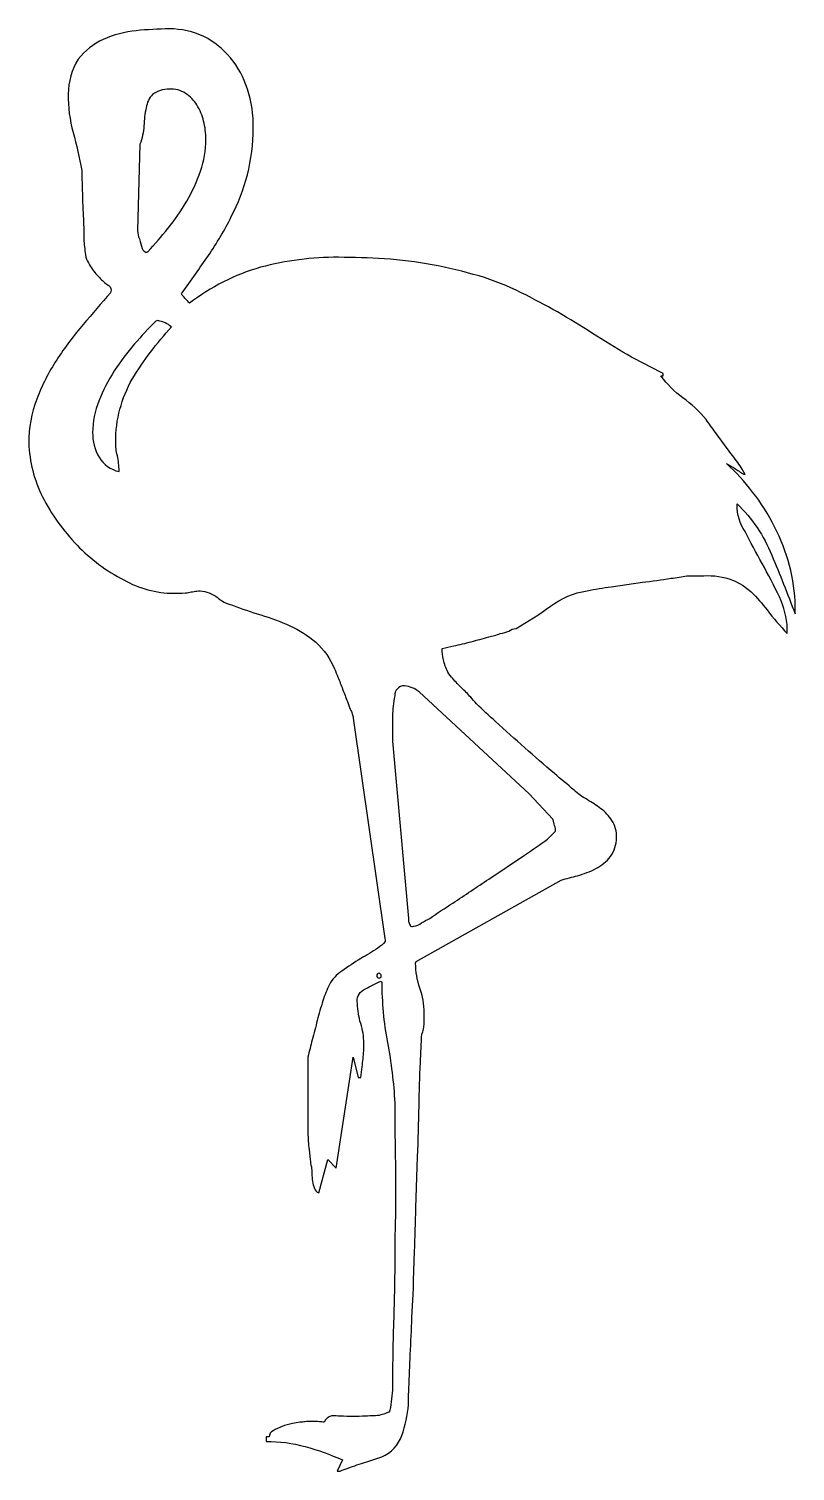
# Model space of a CAD drawing. Extents: x 38 to 188, y 7 to 290.
import ezdxf

# ---------------------------------------------------------------- set-up
doc = ezdxf.new("R2010")
doc.units = 0
doc.header["$MEASUREMENT"] = 0
doc.layers.add('_____1', color=7, linetype='Continuous')

msp = doc.modelspace()

# ---------------------------------------------------------------- linework, layer by layer
at = {"layer": '_____1', "color": 0}
for points in [[(48.2878, 231.6318, 0.03309), (43.0936, 224.7038, 0.05218), (39.1726, 216.9847, 0.08945), (37.6253, 208.4047, 0.10766), (40.2798, 197.8949, 0.075), (47.0745, 188.4136, 0.08492), (56.2481, 181.6071, 0.13167), (66.0168, 178.9893), (67.6739, 178.9893), (68.3387, 179.0525, 0.02809), (69.4422, 179.2334, -0.01221), (70.5442, 179.4228, -0.03558), (71.2058, 179.4779, -0.13115), (74.5204, 178.1978, 0.1328), (77.509, 176.6769, 0.02221), (83.0887, 174.7338, -0.03824), (88.7784, 172.6079, -0.06533), (93.8594, 169.3884, -0.11503), (97.5063, 164.1575, -0.00451), (98.1781, 162.5734, -0.0036), (99.1087, 160.2068, -0.00354), (100.0411, 157.7765, -0.03362), (100.5981, 156.2575, -0.08765), (100.9872, 155.4028, -0.09384), (101.1474, 154.557), (107.3414, 111.3921, -0.08514), (107.4446, 110.7904, -0.08778), (106.0151, 109.5187, -0.01177), (102.6424, 107.446, 0.02771), (98.9377, 104.9545, 0.13622), (96.5126, 102.3998, 0.03073), (95.2376, 99.1785, 0.01318), (94.1322, 95.347, -0.00257), (93.1451, 91.5192, 0.00731), (92.3154, 88.1749), (92.3154, 86.5908), (92.3154, 81.98), (92.3154, 80.5156), (92.3154, 78.4462), (92.3154, 73.9499), (92.3154, 72.8577, 0.01119), (92.3668, 71.6963, 0.01418), (92.5331, 70.0039), (92.7593, 68.114, 0.03833), (92.9788, 66.6548, -0.0403), (93.0867, 65.3181, 0.03508), (93.1965, 63.8589, 0.06127), (93.5852, 62.4609, 0.21096), (94.4098, 61.5535), (96.1809, 68.114), (97.8328, 66.4136), (101.1474, 88.1749), (102.1477, 84.1638), (102.6976, 84.1638, -0.00664), (102.9218, 86.2285, 0.01366), (103.2484, 89.3914), (103.2474, 90.8544, 0.08256), (102.6424, 94.7387, -0.07744), (102.0361, 98.63, -0.35035), (103.1975, 101.3011, -0.00508), (106.2365, 102.8866), (106.5635, 103.0062), (106.6766, 102.8866), (106.7845, 102.8866, 0.0484), (107.8898, 91.0306, -0.03313), (109.3245, 79.1761), (109.3245, 75.8963, 0.00705), (109.3858, 71.342, -0.0051), (109.4348, 66.5384), (109.4347, 63.4952), (109.4346, 60.94), (109.4343, 57.9067, -0.01092), (109.3858, 54.4346, 0.00988), (109.3245, 51.333), (109.3245, 49.029), (109.3245, 47.8176, -0.00422), (109.2661, 43.921, -0.00593), (109.1083, 37.1132, 0.00472), (108.9386, 30.3081, 0.00615), (108.8892, 26.2938), (108.8892, 23.4997, -0.01254), (108.663, 21.2509, -0.06084), (108.3271, 19.0053, -0.37934), (107.7838, 18.52, -0.08061), (106.5635, 18.0893, -0.06477), (105.2405, 17.9065, 0.0064), (103.5815, 17.85, -0.01295), (101.1464, 17.7869, -0.01303), (98.67, 17.85, 0.01644), (96.9526, 17.9065, 0.22703), (95.5137, 16.6914, -0.01756), (94.5761, 16.7564, 0.01836), (93.0867, 16.8111, 0.02611), (91.7038, 16.7564, -0.03666), (90.7681, 16.6914, -0.0173), (89.2769, 16.3875, 0.04212), (87.2306, 15.8405, 0.04772), (85.4656, 14.9943, 0.28555), (84.6929, 13.773), (84.1346, 13.773), (84.1341, 12.9183, -0.06784), (91.7651, 11.8879, -0.04032), (99.054, 9.2733), (98.0589, 7.0824), (98.6116, 7.0824, -0.01259), (100.2093, 7.6959, -0.00989), (103.6366, 8.8479, 0.00291), (106.7845, 9.8901, 0.21308), (110.706, 14.0755, 0.07083), (111.9805, 20.0909, -0.00383), (112.087, 23.4333, 0.00335), (112.3612, 29.9406, 0.00304), (112.6901, 37.1744), (112.9784, 42.8326), (112.9779, 44.4115), (113.1923, 50.0627, 0.00226), (113.4717, 58.6379), (113.7992, 68.5993, 0.00219), (114.0814, 78.5744, -0.0094), (114.3566, 87.0794, -0.00871), (114.6317, 92.6693, 0.11228), (115.0671, 94.619), (115.0671, 96.8066, 0.08767), (114.243, 101.67, -0.08478), (113.4124, 106.5334), (113.5264, 106.9009), (141.9198, 122.8211, -0.00301), (145.1242, 123.6754, 0.0551), (148.7112, 125.0719, 0.10785), (151.5853, 127.4405, 0.15531), (152.7486, 131.0953, 0.16214), (151.8642, 134.4962, 0.08697), (149.7134, 136.7983, 0.03692), (147.0009, 138.5685, -0.06945), (144.4627, 140.4517, -0.00504), (140.593, 143.6764, -0.00418), (134.7906, 148.7212, -0.00845), (129.0461, 153.8837, -0.01728), (125.3479, 157.3543, -0.00354), (124.1894, 158.6241, 0.02175), (122.4206, 160.4494, -0.02802), (120.7088, 162.2728, -0.05499), (119.7095, 163.5492, -0.07686), (118.8835, 165.9795, -0.05945), (118.6041, 168.1718, 0.00472), (120.8766, 168.6604, 0.00764), (124.294, 169.5048, 0.00381), (127.7231, 170.4221, 0.03296), (129.9833, 171.0874, 0.06136), (131.6922, 171.5774, -0.16461), (133.0803, 172.066, 0.02436), (139.8184, 176.4342, -0.12262), (147.0009, 179.4779, -0.01056), (151.6965, 180.269), (157.8264, 181.1251, 0.00263), (163.4615, 181.9096, 0.02181), (166.559, 182.3949), (167.1088, 182.3949), (169.1028, 182.3949), (169.8675, 182.3949, -0.11459), (175.5055, 181.5421, -0.09297), (179.1556, 179.2334, -0.03784), (182.2488, 175.7063, 0.02363), (186.2231, 171.0874), (186.2231, 172.066, 0.1004), (184.6772, 178.2628, 0.01216), (181.3046, 184.8252, -0.00979), (177.9353, 191.0832, -0.14833), (176.388, 196.2576), (176.388, 196.4951, -0.10572), (183.1813, 186.4691, -0.0053), (187.7638, 174.9783), (187.7638, 176.4342, 0.06387), (186.6637, 184.3965, 0.04807), (183.7363, 191.9987, 0.0475), (179.428, 198.8038, 0.04372), (174.2852, 204.4003, -0.04584), (176.1157, 203.3086, 0.04299), (177.9358, 202.2113), (177.3836, 203.3086, 0.02901), (176.5044, 204.5798, -0.00255), (174.4548, 207.3243), (172.1348, 210.4755, -0.01207), (170.3114, 213.0302, 0.06319), (165.7736, 217.224, -0.07345), (161.4775, 221.5409), (161.9156, 221.5409), (161.9156, 222.0295, -0.03214), (148.0516, 229.8697, 0.0304), (134.0725, 237.8352, 0.04575), (125.8398, 241.1079, 0.02473), (116.6747, 243.305, 0.031), (107.2834, 244.4537, 0.01725), (98.2761, 244.7646, 0.06693), (83.0287, 242.8164, 0.09343), (69.11, 235.7621, 0.00748), (68.3934, 236.555, 0.00541), (67.6744, 237.3447), (67.5655, 237.5874, -0.17217), (67.6739, 237.8352, 0.00488), (72.8134, 245.1251, 0.035), (77.2862, 252.7264, 0.05276), (80.4392, 260.9327, 0.06356), (81.603, 270.0512, 0.08636), (80.4392, 277.7152, 0.0978), (77.1231, 283.8474, 0.10001), (71.9323, 287.9894, 0.10998), (65.139, 289.5019, 0.02242), (58.6732, 289.1344, 0.08196), (52.2074, 287.4292, 0.12743), (47.2988, 283.5412, 0.13948), (45.3642, 276.7413, 0.07159), (46.2966, 269.1984, -0.01945), (48.0102, 261.7785, 0.00285), (48.0649, 258.7418), (48.2298, 254.0626, -0.00864), (48.4008, 249.4386, 0.04212), (48.5657, 246.4665, 0.13942), (49.5029, 243.305, 0.05723), (51.2749, 240.9948, 0.04193), (52.982, 239.4108, -0.32145), (53.7547, 238.3237, 0.10398), (53.652, 237.8352, 0.00454), (48.2878, 231.6318)], [(60.3849, 245.8582), (60.6069, 245.7352, 0.18968), (60.7675, 245.7984, -0.16957), (60.9372, 245.8582, 0.01626), (64.8596, 250.4158, 0.04532), (68.5616, 255.7617, 0.04659), (71.2642, 261.6621, 0.08081), (72.3163, 267.8622, 0.06173), (71.8715, 271.451, 0.08243), (70.5442, 274.6074, 0.10649), (68.3387, 276.8577, 0.15517), (65.139, 277.7152, 0.15515), (61.8729, 276.6767, 0.14328), (60.6064, 274.0585, 0.04258), (60.1673, 270.5365, -0.07193), (59.388, 266.8883), (58.9408, 249.9903, 0.10241), (59.2801, 248.3516, 0.01608), (59.8318, 246.4665, 0.14088), (60.1074, 246.0962, -0.03776), (60.3849, 245.8582)], [(57.8995, 220.9307, -0.0484), (65.5744, 231.1465, 0.13264), (62.925, 232.3631), (62.4835, 232.2368, 0.02136), (58.3424, 227.8003, 0.03382), (54.3649, 222.5166, 0.05069), (51.3263, 216.619, 0.09195), (50.1131, 210.4755, 0.12828), (51.3795, 205.6206, 0.2053), (55.3025, 202.8162), (55.3029, 202.9425, 0.05522), (54.9731, 205.9198, -0.07001), (54.6391, 208.654, -0.13072), (57.8995, 220.9307)], [(111.1993, 160.8782, 0.43885), (109.3245, 158.872, 0.05368), (108.8892, 154.9193), (108.8892, 152.8552), (108.8892, 152.2431), (108.8892, 150.4216), (108.8892, 150.0489), (111.981, 115.2829, 0.07095), (112.087, 114.5602, 0.10219), (112.4229, 113.827), (112.6439, 113.7107, 0.16912), (112.9779, 113.827, 0.18266), (114.5771, 114.4386, -0.01964), (116.171, 115.2829, -0.01463), (120.7088, 118.3248, 0.00281), (127.7231, 123.0138), (134.7392, 127.6864, 0.01083), (139.2667, 130.8413, -0.02177), (140.0432, 131.6376, 0.00275), (140.814, 132.4301), (140.8145, 132.6728), (140.8145, 132.9121, -0.03547), (140.4804, 134.0759, 0.04979), (140.2622, 134.7374), (135.6208, 139.719), (114.0819, 159.655, 0.15138), (111.1993, 160.8782)], [(106.6766, 104.1003, 0.38202), (106.236, 104.5889, 0.44519), (105.796, 104.1003, 0.38134), (106.236, 103.6112, 0.44508), (106.6766, 104.1003)]]:
    msp.add_lwpolyline(points, format="xyb", dxfattribs=at)

doc.saveas('drawing.dxf')
